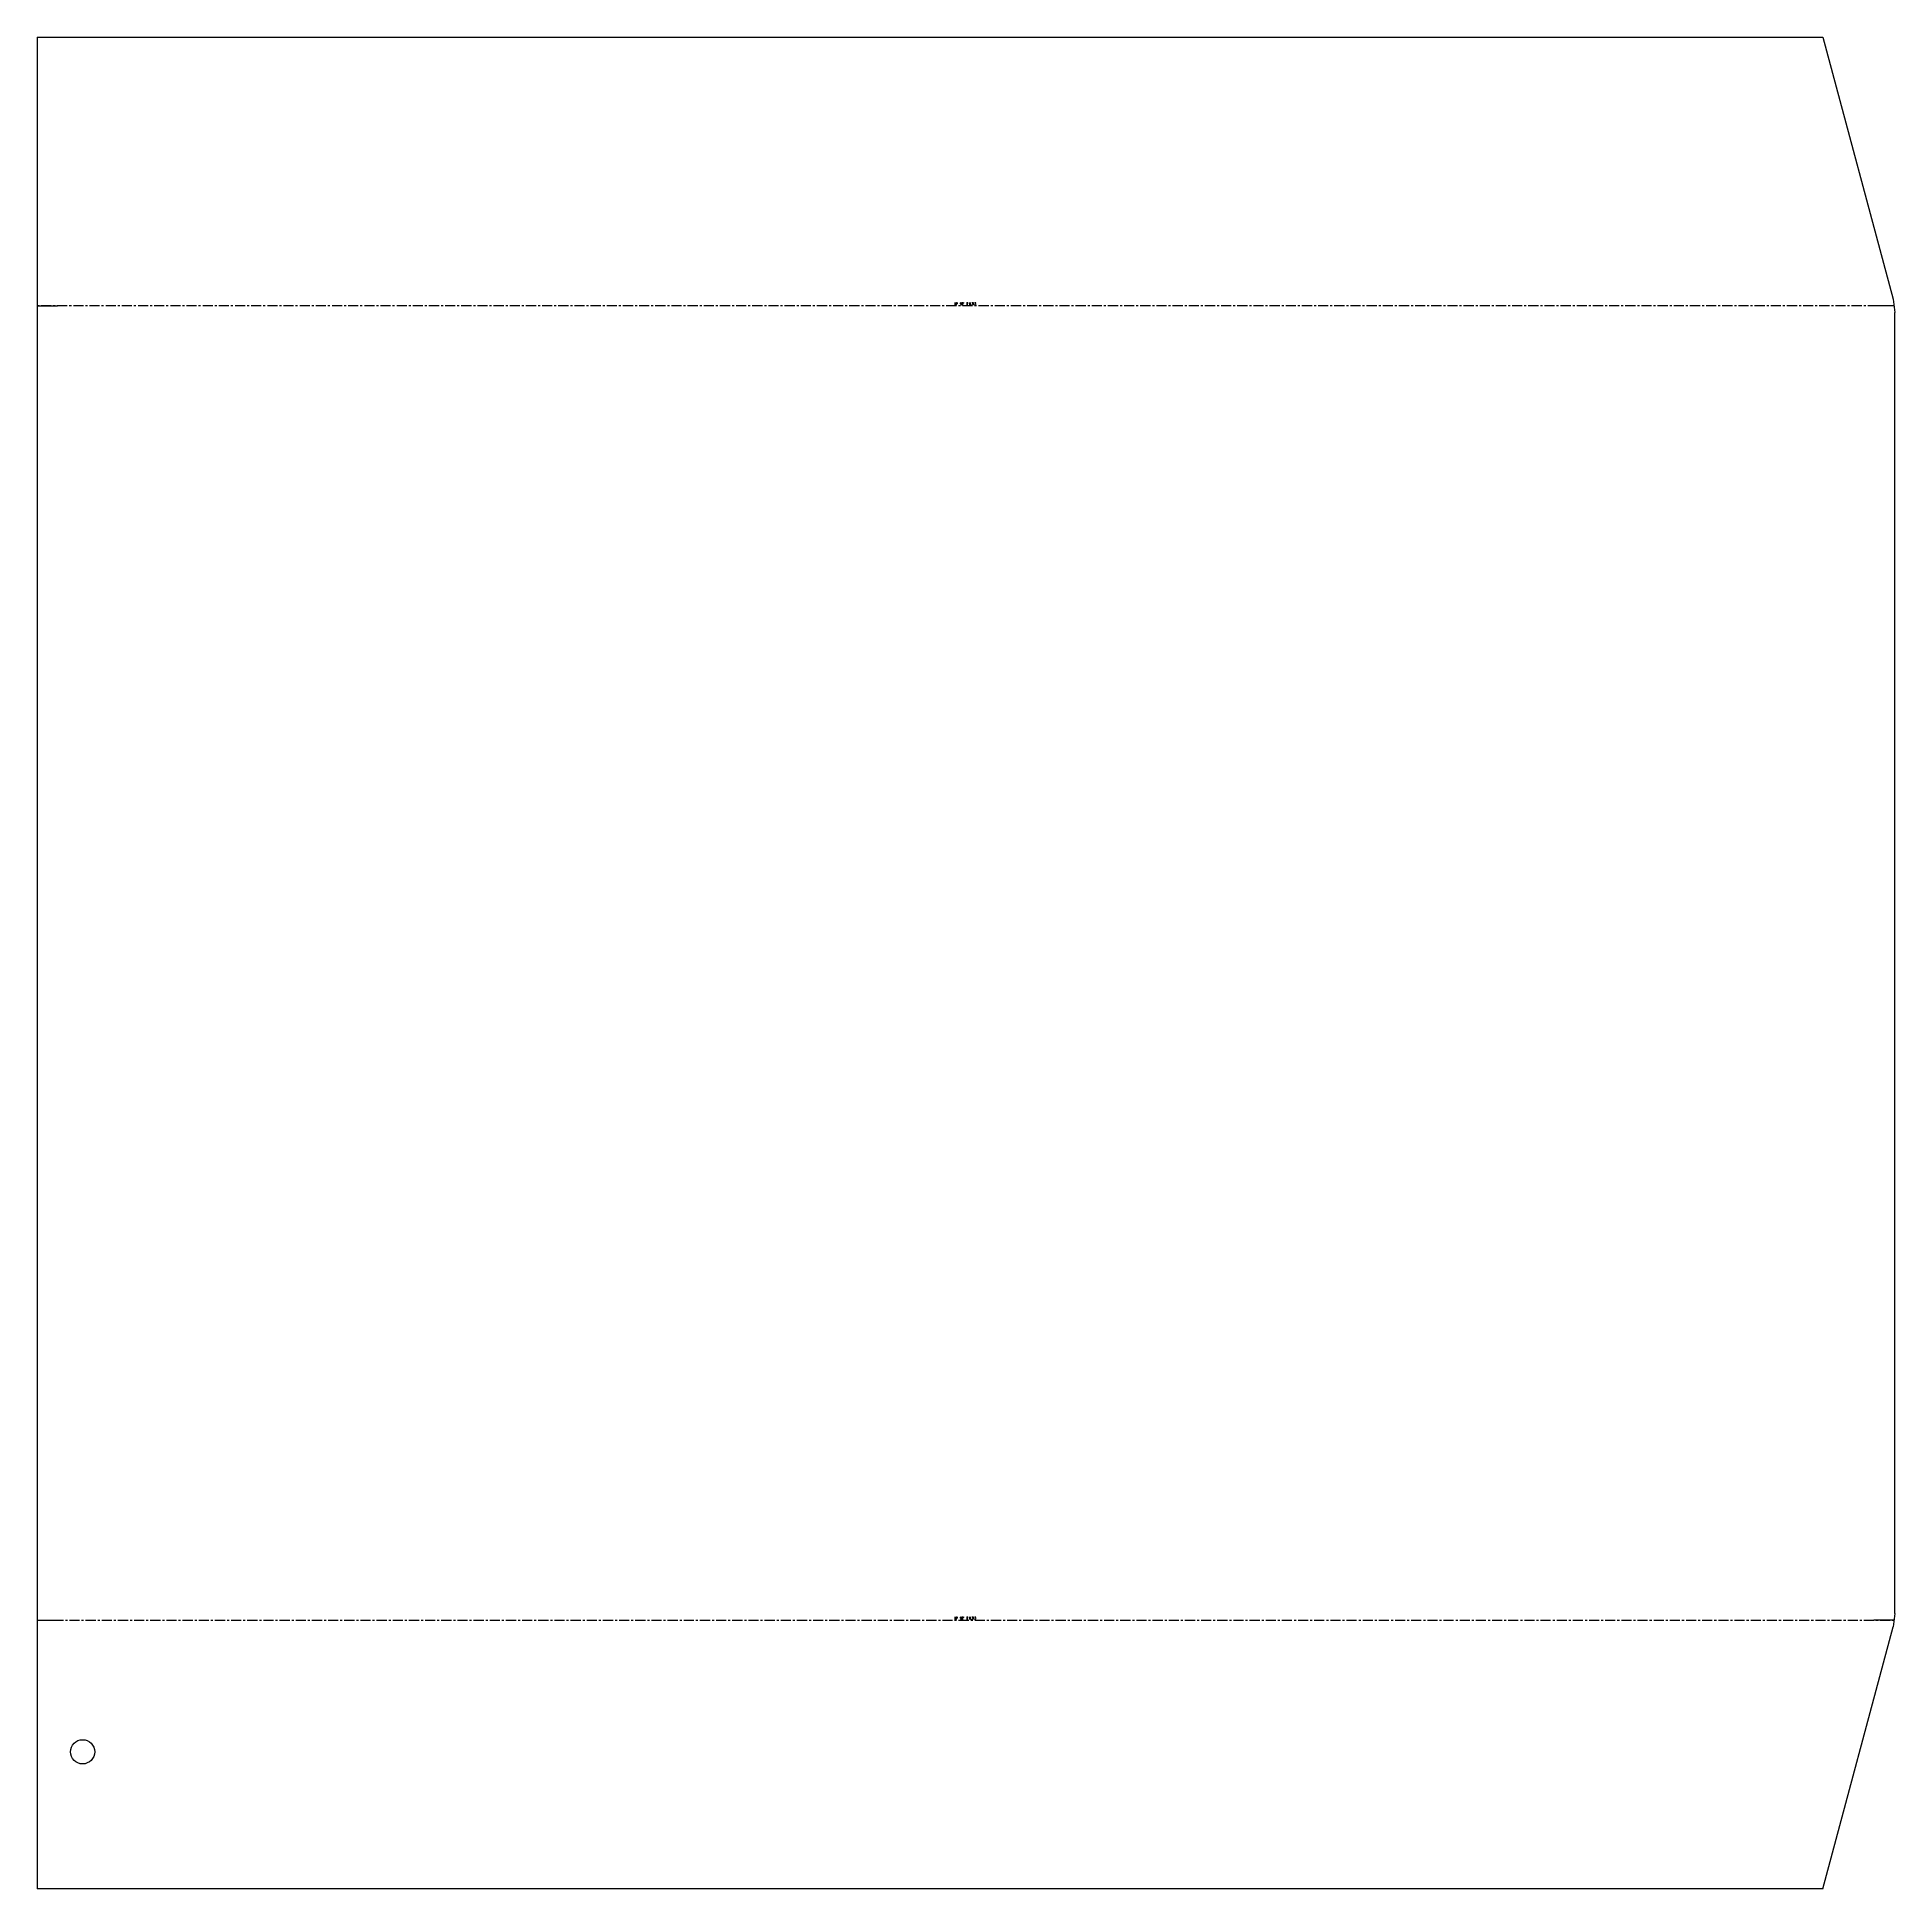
# Model space of a CAD drawing. Header units: inches. Extents: x -46 to 46, y -45.8 to 45.8.
import ezdxf

# ---------------------------------------------------------------- set-up
doc = ezdxf.new("R2010")
doc.units = ezdxf.units.IN
doc.header["$MEASUREMENT"] = 0
doc.linetypes.add('CENTERX2', pattern=[0.8, 0.5, -0.1, 0.1, -0.1])
doc.layers.add('BEND', color=2, linetype='Continuous')
doc.layers.add('ETCH', color=3, linetype='Continuous')
doc.styles.add('SLDTEXTSTYLE0', font='simplex.shx', dxfattribs={"width": 0.572187})

msp = doc.modelspace()

# ---------------------------------------------------------------- linework, layer by layer
at = {"color": 7, "linetype": 'Continuous', "lineweight": 25}
for p, q in [((-45.967, 45.812), (-45.967, -45.812)), ((-45.967, 45.812), (42.408, 45.812)), ((42.408, 45.812), (45.883, 32.843)), ((45.883, 32.843), (45.967, 32.188)), ((45.967, -32.188), (45.967, 32.188)), ((42.408, -45.812), (45.883, -32.843)), ((45.967, -32.188), (45.883, -32.843)), ((42.408, -45.812), (-45.967, -45.812))]:
    msp.add_line(p, q, dxfattribs=at)
msp.add_circle((-43.717, -39.031), 0.6, dxfattribs=at)
at = {"layer": 'BEND', "linetype": 'CENTERX2'}
for p, q in [((45.925, 32.515), (-45.967, 32.515)), ((-45.967, -32.515), (45.925, -32.515))]:
    msp.add_line(p, q, dxfattribs=at)
at = {"layer": 'ETCH'}
for p, q in [((-45.967, 32.515), (-44.967, 32.515)), ((45.925, 32.515), (44.925, 32.515)), ((-45.967, -32.515), (-44.967, -32.515)), ((45.925, -32.515), (44.925, -32.515))]:
    msp.add_line(p, q, dxfattribs=at)

# ---------------------------------------------------------------- texts
at = {"layer": 'BEND', "color": 7, "linetype": 'Continuous', "lineweight": 0, "char_height": 0.125, "attachment_point": 2, "style": 'SLDTEXTSTYLE0'}
for insert in [(-0.037, 32.678), (-0.037, -32.357)]:
    msp.add_mtext('UP  90°  R 0.313', dxfattribs=dict(at, insert=insert))

doc.saveas('drawing.dxf')
